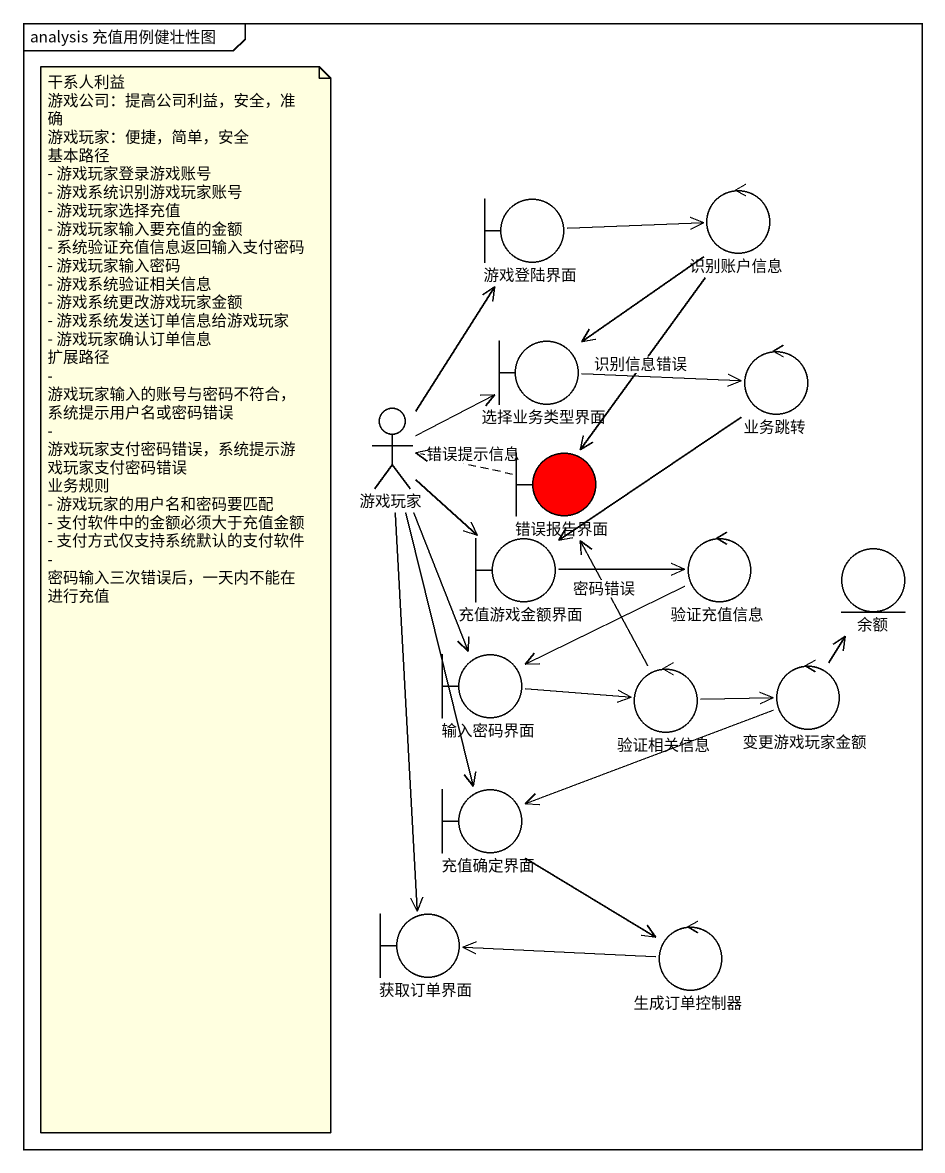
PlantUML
@startuml
mainframe analysis 充值用例健壮性图
boundary 游戏登陆界面
control 识别账户信息
boundary 选择业务类型界面
control 业务跳转
actor 游戏玩家
boundary 错误报告界面 #FF0000
boundary 充值游戏金额界面
control 验证充值信息
entity 余额
boundary 输入密码界面
control 验证相关信息
control 变更游戏玩家金额
boundary 充值确定界面
boundary 获取订单界面
control 生成订单控制器
游戏登陆界面 -right-> 识别账户信息
识别账户信息 --> 选择业务类型界面
识别账户信息 --> 错误报告界面 : 识别信息错误
选择业务类型界面 -right-> 业务跳转
业务跳转 --> 充值游戏金额界面
游戏玩家 -up-> 游戏登陆界面
游戏玩家 -right-> 选择业务类型界面
游戏玩家 --> 充值游戏金额界面
游戏玩家 --> 输入密码界面
游戏玩家 --> 充值确定界面
游戏玩家 --> 获取订单界面
错误报告界面 .left.> 游戏玩家 : 错误提示信息
充值游戏金额界面 -right-> 验证充值信息
验证充值信息 -left-> 输入密码界面
输入密码界面 -right-> 验证相关信息
验证相关信息 -up-> 错误报告界面 : 密码错误
验证相关信息 -right-> 变更游戏玩家金额
变更游戏玩家金额 -up-> 余额
变更游戏玩家金额 -left-> 充值确定界面
充值确定界面 --> 生成订单控制器
生成订单控制器 -left-> 获取订单界面
note as N1
  干系人利益
  游戏公司：提高公司利益，安全，准确
  游戏玩家：便捷，简单，安全
  基本路径
  - 游戏玩家登录游戏账号
  - 游戏系统识别游戏玩家账号
  - 游戏玩家选择充值
  - 游戏玩家输入要充值的金额
  - 系统验证充值信息返回输入支付密码
  - 游戏玩家输入密码
  - 游戏系统验证相关信息
  - 游戏系统更改游戏玩家金额
  - 游戏系统发送订单信息给游戏玩家
  - 游戏玩家确认订单信息
  扩展路径
  - 游戏玩家输入的账号与密码不符合，系统提示用户名或密码错误
  - 游戏玩家支付密码错误，系统提示游戏玩家支付密码错误
  业务规则
  - 游戏玩家的用户名和密码要匹配
  - 支付软件中的金额必须大于充值金额
  - 支付方式仅支持系统默认的支付软件
  - 密码输入三次错误后，一天内不能在进行充值
end note
@enduml
